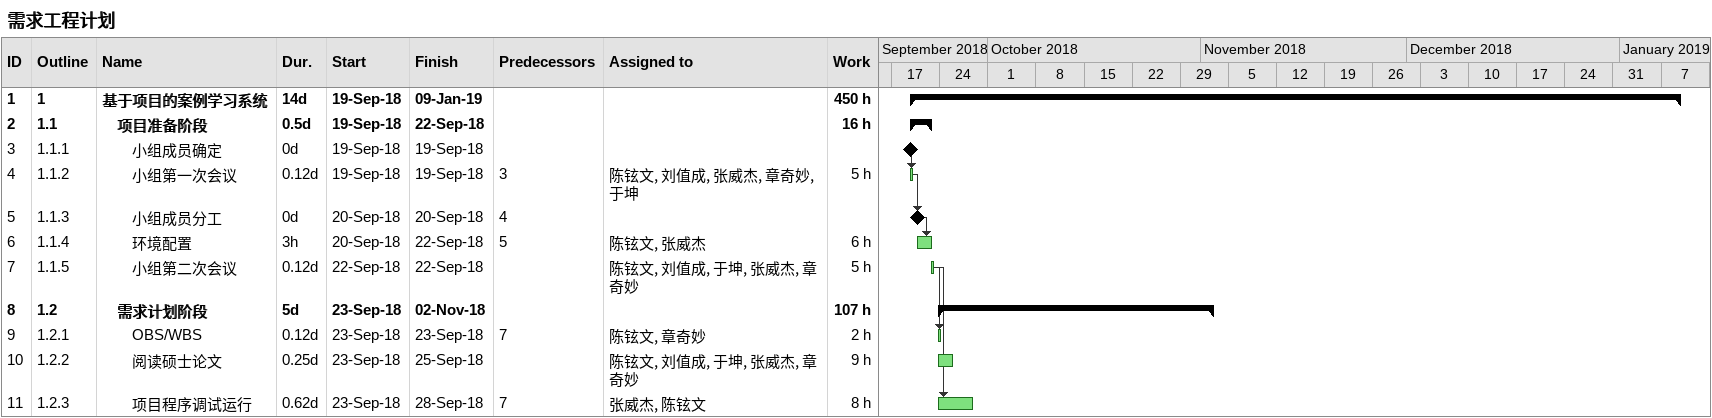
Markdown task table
需求工程计划

| ID | WBS | Task | Duration | Start | Finish | Predecessors | Resources | Work (h) |
|---|---|---|---|---|---|---|---|---|
| 1 | 1 | **基于项目的案例学习系统** | 14d | 2018-09-19 | 2019-01-09 |  |  | 450 |
| 2 | 1.1 | **项目准备阶段** | 0.5d | 2018-09-19 | 2018-09-22 |  |  | 16 |
| 3 | 1.1.1 | 小组成员确定 | 0d | 2018-09-19 | 2018-09-19 |  |  |  |
| 4 | 1.1.2 | 小组第一次会议 | 0.12d | 2018-09-19 | 2018-09-19 | 3 | 陈铉文, 刘值成, 张威杰, 章奇妙, 于坤 | 5 |
| 5 | 1.1.3 | 小组成员分工 | 0d | 2018-09-20 | 2018-09-20 | 4 |  |  |
| 6 | 1.1.4 | 环境配置 | 3h | 2018-09-20 | 2018-09-22 | 5 | 陈铉文, 张威杰 | 6 |
| 7 | 1.1.5 | 小组第二次会议 | 0.12d | 2018-09-22 | 2018-09-22 |  | 陈铉文, 刘值成, 于坤, 张威杰, 章奇妙 | 5 |
| 8 | 1.2 | **需求计划阶段** | 5d | 2018-09-23 | 2018-11-02 |  |  | 107 |
| 9 | 1.2.1 | OBS/WBS | 0.12d | 2018-09-23 | 2018-09-23 | 7 | 陈铉文, 章奇妙 | 2 |
| 10 | 1.2.2 | 阅读硕士论文 | 0.25d | 2018-09-23 | 2018-09-25 |  | 陈铉文, 刘值成, 于坤, 张威杰, 章奇妙 | 9 |
| 11 | 1.2.3 | 项目程序调试运行 | 0.62d | 2018-09-23 | 2018-09-28 | 7 | 张威杰, 陈铉文 | 8 |
